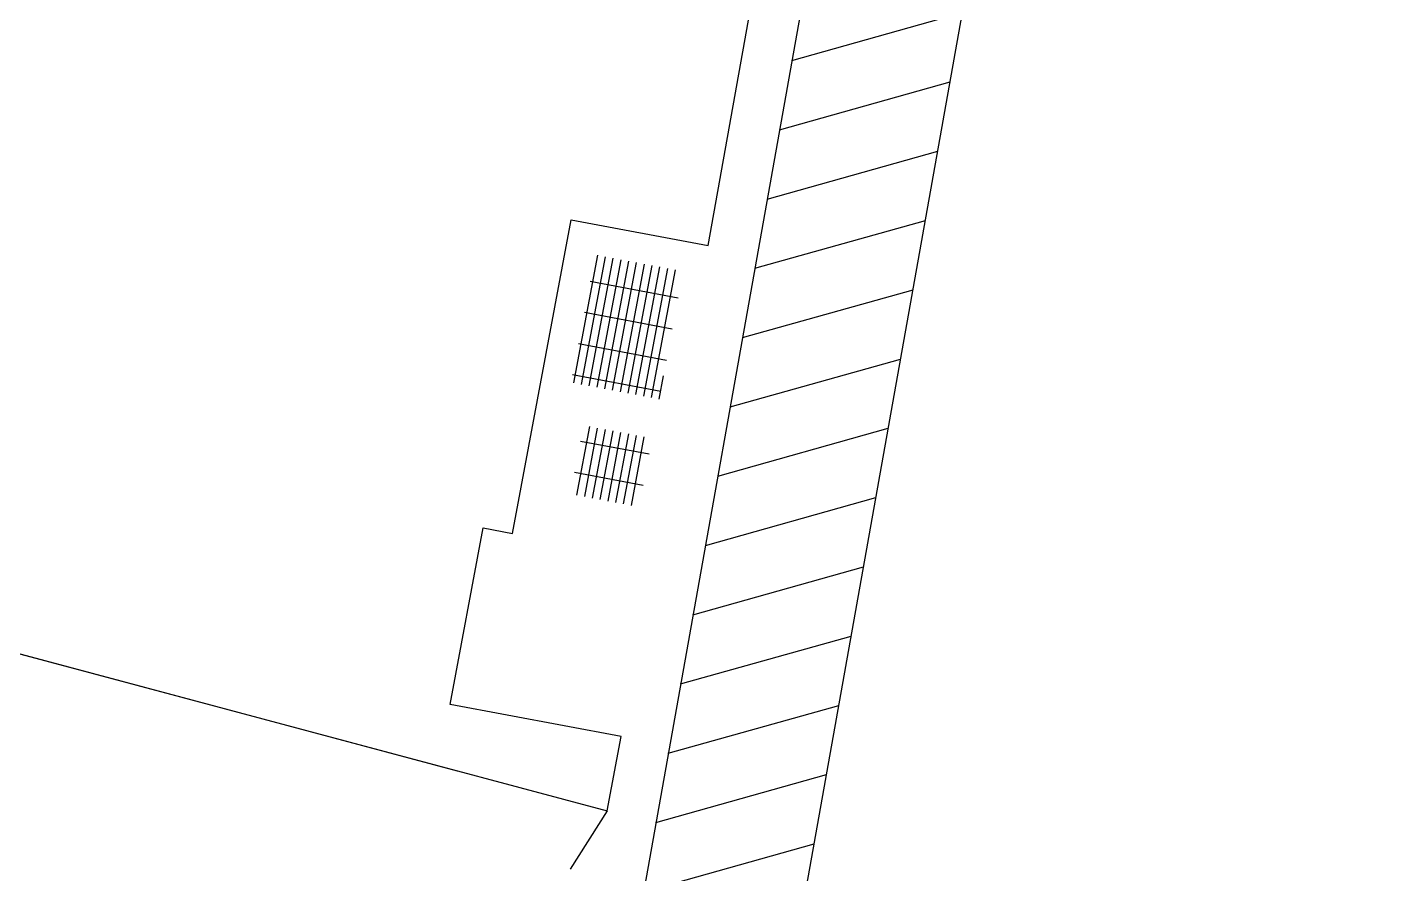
# Model space of a CAD drawing. Header units: centimetres. Extents: x 139057 to 200038, y 34824 to 80516.
# Drawn here: x 172768 to 173446, y 77796 to 78220 of the extents above; entities that cross this region are included whole.
import ezdxf

# ---------------------------------------------------------------- set-up
doc = ezdxf.new("R2010")
doc.units = ezdxf.units.CM
doc.header["$LTSCALE"] = 100
doc.linetypes.add('HIDDEN', pattern=[0.5, 0.25, -0.25])
for name, color, linetype in [('A-100-CAMP-GRIGLIE', 251, 'Continuous'), ('A-CAPPA-LINEE-PENDENZE', 7, 'HIDDEN'), ('ASFALTO', 2, 'Continuous'), ('CR_RILIEVO PARATIA', 5, 'Continuous')]:
    doc.layers.add(name, color=color, linetype=linetype)

msp = doc.modelspace()

# ---------------------------------------------------------------- hatches: boundary and pattern name
at = {"layer": 'A-100-CAMP-GRIGLIE'}
h = msp.add_hatch(dxfattribs=at)
h.set_pattern_fill('GRATE', color=256, scale=5, angle=105.66, style=0)
h.set_pattern_definition([(79.318210958501, (173056.0856694864, 77881.42978154284), (-3.899978545144791, 0.7356248431845707), []), (169.318210958501, (173056.0856694864, 77881.42978154284), (-2.942499372738284, -15.59991418057916), [])])
h.paths.add_polyline_path([(173040.5954444507, 78041.8512953536), (173084.8161309367, 78033.51276663852), (173096.6728376473, 78097.50295610142), (173052.6334731305, 78105.79395123733)])
h = msp.add_hatch(dxfattribs=at)
h.set_pattern_fill('GRATE', color=256, scale=5, angle=105.66, style=0)
h.set_pattern_definition([(79.318210958501, (173056.1327820892, 77881.15526118291), (-3.899978545144791, 0.7356248431845707), []), (169.318210958501, (173056.1327820892, 77881.15526118291), (-2.942499372738284, -15.59991418057916), [])])
h.paths.add_polyline_path([(173074.6403853247, 77979.46228836638), (173040.245018995, 77985.93984807444), (173046.7200823879, 78020.33350909663), (173081.113743412, 78013.8584457056)])
at = {"layer": 'CR_RILIEVO PARATIA'}
h = msp.add_hatch(dxfattribs=at)
h.set_pattern_fill('ANSI31', color=256, scale=10, angle=150.66, style=0)
h.set_pattern_definition([(195.66, (4104738.345010559, -384253.9906412198), (8.570223349120754, -30.57145354323516), [])])
h.paths.add_polyline_path([(174413.004472992, 69454.12361210746), (174443.2402533578, 69528.18978227091), (171766.4597515134, 70620.92276907129), (171661.1806600118, 71301.40414191199), (172674.5208674545, 75079.31519102467), (173430.4586989345, 79311.00612774653), (177868.9382326888, 77361.24215821338), (178171.0033412433, 77229.9755158962), (178202.8879442128, 77303.34698258502), (177900.9683086375, 77434.55040735168), (173369.5787800202, 79425.1284794302), (172596.3675311102, 75096.74207261366), (171579.5425287565, 71305.84044935716), (171694.3204094624, 70563.96274673355)])

# ---------------------------------------------------------------- linework, layer by layer
at = {"layer": 'A-CAPPA-LINEE-PENDENZE', "ltscale": 20}
for p, q in [((169601.8994297875, 78750.12008552415, -3.490789228516181e-08), (173058.7268047245, 77827.1630979867, -3.490789228516181e-08)), ((173058.7268047227, 77827.1630979867, -3.490789228516181e-08), (173040.099089271, 77797.92995400143, -3.490789228516181e-08))]:
    msp.add_line(p, q, dxfattribs=at)
at = {"layer": 'ASFALTO', "elevation": -3.490789228516181e-08}
for points in [[(172996.5303052595, 77968.94677605641), (173011.0905995729, 77966.20560731155), (173040.667623364, 78123.31018974794), (173109.318565874, 78110.37249460233), (173134.3536143141, 78250.51707153929), (172795.5948442972, 78310.35749497426), (172924.3173541973, 79039.07775389565), (172954.1610013532, 79033.80581761313), (173022.4734650428, 79420.86745907528), (173035.3353347542, 79454.09638118905), (173352.8023133712, 79331.21490755094), (173369.5787800202, 79425.1284794302), (170735.669160782, 80516.43478808714)], [(171272.1830750132, 79563.24951522959), (171382.929367541, 78274.59329528523), (173058.7268047227, 77827.1630979867), (173065.7256763844, 77864.33907683355), (172979.8809100041, 77880.50049400491), (172996.5303052595, 77968.94677605641)]]:
    msp.add_lwpolyline(points, dxfattribs=at)
at = {"layer": 'CR_RILIEVO PARATIA', "elevation": -3.490789228516181e-08}
msp.add_lwpolyline([(174413.004472992, 69454.12361210746), (174443.2402533578, 69528.18978227091), (171766.4597515134, 70620.92276907129), (171661.1806600118, 71301.40414191199), (172674.5208674545, 75079.31519102467), (173430.4586989345, 79311.00612774653), (177868.9382326888, 77361.24215821338), (178171.0033412433, 77229.9755158962), (178202.8879442128, 77303.34698258502), (177900.9683086375, 77434.55040735168), (173369.5787800202, 79425.1284794302), (172596.3675311102, 75096.74207261366), (171579.5425287565, 71305.84044935716), (171694.3204094624, 70563.96274673355)], close=True, dxfattribs=at)

doc.saveas('drawing.dxf')
